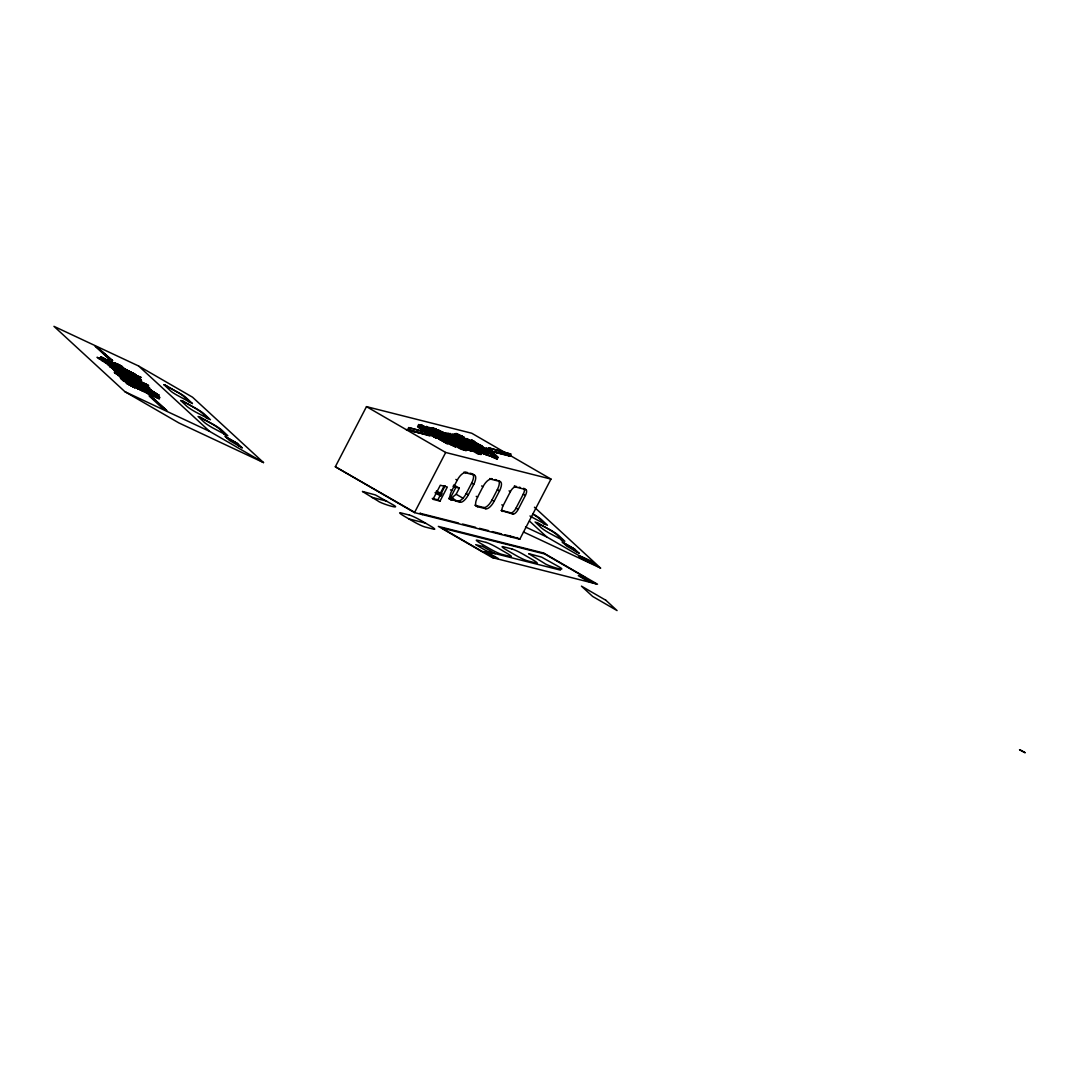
<?xml version="1.0" encoding="UTF-8"?>
<svg xmlns="http://www.w3.org/2000/svg" width="1079" height="1079" viewBox="0 0 1079 1079"><rect width="100%" height="100%" fill="white"/><g stroke="black" fill="none" stroke-linecap="round" stroke-linejoin="round"><path stroke-width="1.5" d="M117.651 373.631L119.823 374.629L115.062 372.08L121.63 375.816M465.602 449.242L467.989 450.294L469.419 447.542L460.032 441.675L458.278 443.928L456.943 443.429L450.186 438.546L462.082 445.074L448.163 436.685L447.529 436.118L451.4 437.939L447.313 435.174L446.477 434.729L448.244 436.078L436.968 429.968L443.577 433.785L434.958 430.251L438.721 432.8M466.641 447.232L465.858 446.773L464.766 448.716M117.193 368.721L110.813 364.891M122.048 375.735L117.962 374.346L122.237 376.665M137.869 387.145L139.164 387.712L135.01 385.945L145.517 391.137L141.7 389.236L143.291 389.843M133.189 374.696C121.01 368.694 131.328 373.59 134.066 375.344M132.272 377.245L121.657 372.552L122.035 373.347M141.066 382.586L129.48 376.423L138.247 380.954M463.606 446.612L464.779 444.521L469.985 447.232L464.752 443.631L472.899 446.733L471.429 449.403M119.796 374.548L116.856 372.7L118.703 373.927M123.37 373.374L126.337 374.683M115.979 368.222L110.962 365.322L113.835 366.914M487.479 452.748C498.417 455.797 489.003 458.454 484.026 452.654M157.156 396.573L159.948 397.571L141.309 388.143M129.817 379.444L131.436 380.321L121.563 376.085M117.045 372.781L128.63 378.149M156.792 397.22L157.655 397.868L143.993 390.49M436.28 430.588L435.242 432.585L437.008 430.642L446.868 436.145L440.043 432.355M458.143 437.575L459.29 438.694L460.355 436.59L467.787 440.043L486.022 451.17L484.458 453.922L472.103 447.003L477.754 449.215L461.407 440.542M155.605 394.482L158.559 396.276L156.388 394.644L159.274 395.157L148.025 390.463L141.862 387.024L149.468 390.881L136.979 384.097M487.276 452.236C484.107 456.862 489.448 450.348 483.702 450.037M126.904 373.321L124.382 371.891L140.513 379.795M153.407 394.981L136.628 386.08M509.207 454.92L550.964 479.089L519.795 539.217L414.511 512.606L335.326 466.762L366.482 406.635L471.766 433.245L504.891 452.425M408.698 427.608L430.656 433.839L428.579 432.639L408.698 427.608L407.66 429.617L429.617 435.849L431.613 431.951L432.8 432.328M410.775 428.808L409.737 430.818L427.54 434.635M423.373 426.178L421.606 429.388L417.627 426.61L418.665 424.6L426.151 427.689L421.296 424.91L428.727 428.673L426.61 426.488L426.016 428.808M418.922 427.473L419.96 425.477L418.665 424.6M421.606 429.388L419.232 427.567L420.27 425.558L426.178 428.849L423.912 427.338L422.874 429.348L425.139 430.845L426.299 428.592L425.504 427.945L428.916 429.321L427.756 431.29L428.916 429.321M419.502 428.039L419.96 425.477M420.257 426.92L421.444 424.951M424.654 429.725L422.132 428.808L423.17 426.812M419.232 427.567L422.199 428.983L423.4 427.122M425.139 430.845L422.604 429.321L423.777 427.163M424.465 429.941C428.026 431.802 419.812 428.97 423.912 427.338M424.263 429.955L425.301 427.958L424.101 427.446M425.409 429.793L426.448 427.783M424.802 430.022L425.558 430.292L426.825 428.161M425.598 430.777L426.691 428.781L425.301 427.958M426.677 429.118C426.569 425.139 434.743 428.781 431.128 431.384M425.558 430.292L426.812 430.642L427.85 428.646M432.679 435.296C427.217 428.08 439.773 436.415 430.993 434.257C425.908 433.475 426.758 427.81 431.613 431.951M426.866 432.086L428.66 429.091M428.822 432.504C430.305 429.995 431.91 431.047 428.795 429.28M428.983 432.612L429.86 430.494M430.022 430.602L430.858 431.06L431.991 429.145M430.993 434.257L432.032 432.261L427.904 430.076M433.407 431.546L434.486 429.496L432.706 427.729L436.267 429.105L434.716 429.321L436.442 430.575M434.23 430.791L435.97 428.956M432.139 434.5C436.213 435.552 433.798 431.02 430.953 431.087M439.113 438.573C438.276 437.251 429.24 437.103 436.226 434.985C444.157 438.708 439.949 436.577 434.985 433.367L433.947 435.376L431.209 434.257M433.475 436.779L434.581 434.54L436.226 434.985M434.756 437.44L435.35 435.107L437.885 436.294L437.103 435.511L448.257 441.662L441.23 437.656L440.192 439.666L446.301 443.226L447.219 443.671L448.378 441.284L456.7 444.953L455.662 446.949L446.598 442.943M434.311 437.103L435.511 435.039M434.675 437.427L435.916 434.931M434.473 437.035L436.847 438.303L435.687 437.575L436.82 435.255M437.669 434.918L436.631 436.928L435.471 436.199M438.398 434.729L439.436 432.733L443.091 434.378L440.03 432.369M435.687 437.575L437.642 438.222L438.681 436.213M440.96 433.677L441.999 431.667L455.729 439.22L451.049 436.577M447.219 443.671L439.18 439.18L440.016 436.982M439.153 438.924L440.192 436.914M440.475 440.016L441.513 438.007M441.257 440.367L442.296 438.357M440.192 439.666L441.54 440.03L442.646 438.02L444.683 439.086L433.394 431.843L435.309 432.612M442.7 439.301L443.739 437.305L434.365 431.856L437.831 433.92L435.444 432.652M443.442 439.477C443.766 435.754 442.161 436.132 446.18 438.168M443.509 440.084L444.588 438.047L448.756 440.219L450.348 441.419L449.309 443.429L448.257 443.024M442.916 441.298L444.656 438.168M446.059 436.833L446.719 434.459L451.143 436.698M446.018 438.708L444.346 440.569L445.411 438.573M446.113 438.357L446.881 438.762L445.843 440.772L444.858 440.245M445.856 440.987L446.881 438.762M446.207 442.012L447.245 440.003L450.348 441.419M449.336 435.822L449.983 433.367L453.49 436.186L450.739 435.282L473.411 446.45L470.511 444.561L472.71 445.168L476.662 447.691L475.583 449.754M447.165 441.136L448.203 439.126L449.876 439.962L437.993 432.706M446.396 443.361L447.434 441.365M448.392 440.07L449.43 438.074L443.199 434.999L447.677 437.035L445.155 435.403M447.245 440.003C450.321 439.976 445.317 445.654 448.378 441.284M450.415 436.658L451.454 434.648L449.35 433.677L450.375 433.825M448.985 440.084C451.831 435.808 457.442 442.282 450.226 439.113C447.502 437.669 444.75 435.741 449.43 438.074M450.739 436.766L451.777 434.77M448.001 443.55L449.039 441.54M449.134 443.402L450.172 441.392M451.454 434.648L454.839 436.685L455.918 434.662L459.02 436.037L459.681 437.022L452.519 434.068L459.748 437.885L453.369 434.797L452.465 436.914L463.835 443.766L445.627 432.962L447.111 433.96M453.773 435.714C454.434 429.037 471.456 442.997 461.246 435.673L460.207 437.683M414.511 512.606L445.681 452.479L550.964 479.089M453.234 437.71L454.731 435.862L457.172 436.995L456.134 438.991M453.463 437.939L454.313 435.687M450.348 444.265L451.386 442.255M453.841 438.034C454.246 433.326 460.868 439.962 454.839 436.685M451.13 444.71L452.128 442.687M455.77 435.687L456.835 433.691L459.438 435.754L454.745 433.65L456.484 435.188L455.918 434.662M455.662 446.949L451.413 444.669L452.452 442.633L446.895 438.991M455.877 436.793L456.916 434.783M451.885 444.98C454.165 439.598 453.086 446.679 451.049 444.049M453.167 444.454L453.746 441.958L433.084 430.103L431.384 428.215L434.999 430.494L431.64 427.945L434.459 429.536M456.323 439.045L457.361 437.035M454.745 444.211L455.783 442.201L450.928 439.935M458.13 437.872L459.047 435.795M459.249 445.249L467.153 448.77C467.585 452.29 453.733 447.718 459.249 445.249L455.904 443.213L454.34 444.98M461.92 438.735C464.658 434.85 456.97 435.147 457.928 439.746M454.569 446.328L455.621 444.319M459.357 437.696L460.396 435.7M456.714 443.132L457.752 441.136L459.317 441.918L458.777 444.4M456.903 443.739L455.864 445.748L458.211 447.245M457.172 443.28L458.211 441.271M459.357 438.978L459.964 435.633M455.581 446.935L456.7 444.953M461.219 437.858L460.072 439.814L461.219 437.858L464.118 439.571L463.188 439.22L467.773 442.444L466.735 444.44M457.59 447.394L459.533 441.513M458.454 444.359L459.816 442.39M461.084 440.745L462.675 438.924L461.111 437.818M457.712 447.488L458.953 445.546M460.018 442.997C460.342 438.398 466.479 444.508 461.057 440.987M462.311 439.032L463.592 436.968M461.637 440.92L463.781 437.049M460.652 443.307L461.691 441.298M461.933 440.933L463.336 438.182M441.999 431.667L442.457 432.396L438.371 430.062L449.565 435.754L447.34 434.351L449.134 434.109L447.637 433.124L451.116 434.972L448.999 434.486L449.498 435.012L462.176 440.96L463.242 439.086M458.98 447.569L460.032 445.56M461.07 444.238L462.109 442.228M459.479 447.798L460.517 445.789M461.61 444.373L462.648 442.363M459.91 448.055L461.165 446.032L467.22 448.824M461.394 445.452L463.147 442.147M466.115 450.766L460.463 448.271L461.502 446.261M465.737 441.163L466.775 439.166L467.854 439.639L466.762 438.56L474.463 442.457L473.775 441.972M462.419 448.931L463.457 446.922M462.459 449.201L463.498 447.192M464.037 449.08C465.966 451.804 467.274 446.396 464.064 446.666L465.103 444.629M463.336 448.675L464.375 446.679L458.588 443.577M465.454 444.481L466.492 442.484M441.648 493.926A8.389 0.877 27.4 0 1 440.38 493.224L444.157 485.928M463.134 449.39L464.172 447.38M432.261 498.431L437.872 499.847L445.168 485.766M465.143 449.956L466.654 447.111L469.028 448.284L455.23 439.396L459.425 441.621M477.457 447.637L478.496 445.64L470.565 441.931L471.51 439.827L474.369 441.513L472.818 440.731L472.009 443.145M440.03 501.101L447.326 487.02L440.313 485.24L433.016 499.321L440.03 501.101L437.872 499.847M471.901 442.916L473.115 440.987M468.623 449.377C479.009 453.895 467.531 444.508 469.716 447.61C466.034 453.746 479.696 450.118 469.419 447.542M473.533 449.43C470.849 446.531 469.271 449.107 467.652 449.012M472.157 443.145L472.939 440.92M469.136 449.903L470.174 447.906M470.754 448.999L471.793 447.003M470.552 450.267L472.103 447.272L465.791 444.17M472.993 445.452L474.032 443.456L475.704 444.17L474.558 446.517M468.92 449.43L470.646 450.226L472.305 447.232M473.168 445.519L474.288 443.523M471.887 450.955L473.29 448.19L472.076 447.313M451.319 500.022A9.536 3.857 -59.9 0 1 451.818 490.635L457.213 480.209A9.536 3.857 -59.9 0 1 465.44 472.764L474.274 475.003A9.536 3.857 -59.9 0 1 473.762 484.39L468.367 494.816A9.536 3.857 -59.9 0 1 460.14 502.248L449.43 498.93M467.976 449.134L472.197 451.305L473.236 449.296M471.725 449.525L473.6 450.348L474.639 448.338M449.228 497.54A8.389 0.877 27.4 0 0 450.415 497.918L455.918 487.303L459.303 488.167L456.147 494.263L451.359 498.161L457.132 501.492M478.388 448.244L479.413 446.059L489.38 452.681L487.587 451.777M477.646 450.644L478.685 448.635L485.496 451.926L479.076 448.918L481.045 450.253L480.007 452.263L479.251 451.858L480.29 449.862L475.124 447.245L476.662 447.691M478.307 449.754L479.346 447.758L481.908 449.039M477.889 450.941C477.255 443.671 489.92 448.918 483.689 450.469M479.548 448.77L480.357 446.598M480.411 449.377L479.373 451.386L483.824 453.679L486.669 448.176L488.315 449.026A10.358 1.079 27.4 0 0 490.271 450.105C494.654 449.997 490.864 458.13 491.768 451.035A10.723 1.119 27.4 0 0 490.109 450.091C484.768 447.542 493.116 452.465 490.014 450.59C480.371 446.935 501.829 456.309 494.195 456.97M480.654 449.835L481.693 447.825L480.249 446.773M480.87 454.407L482.016 452.452L480.978 454.448L472.454 449.876M482.623 450.725L483.662 448.729M482.273 452.748L483.311 450.739M482.664 452.897L483.702 450.887M483.851 450.604L484.808 448.392M485.064 448.513C482.151 449.849 486.764 452.209 483.918 450.887M484.417 451.454L485.118 449.107L496.165 455.527M484.458 453.922L482.92 453.45L483.972 451.454M484.35 450.712L485.388 448.716M486.238 454.246L484.12 452.829L486.602 448.176L488.086 449.228L485.995 448.716L484.484 451.737L483.405 451.116M484.012 454.272L486.589 449.673M485.024 453.369L486.063 451.373L481.895 448.877M490.459 455.756L486.089 454.825L486.454 452.074M487.829 449.876L488.868 447.879L510.826 454.111L509.787 456.107L489.92 451.089L506.091 454.556L493.953 451.427M485.779 454.475L486.791 452.317M486.089 454.825L487.816 452.088L487.168 451.71M449.161 498.781L457.982 501.007A9.536 3.857 -59.9 0 0 466.209 493.562L471.617 483.149A9.536 3.857 -59.9 0 0 473.007 474.342M486.696 454.448L487.775 452.047M489.583 452.883L490.621 450.874M489.893 452.991L490.932 450.982M490.851 453.018L491.889 451.022M490.284 455.824C494.425 450.159 503.933 463.188 491.903 456.835M490.932 456.282L491.97 454.272M491.687 456.768L492.887 454.542L498.269 457.334M492.51 456.795L493.548 454.785M492.982 457.024L494.02 455.014M497.23 459.33L496.057 458.413L497.095 456.404M496.192 458.642L497.23 456.633M477.565 497.136L482.96 486.71A9.536 3.857 -59.9 0 1 491.188 479.278L500.009 481.504A9.536 3.857 -59.9 0 1 499.51 490.905L494.115 501.317A9.536 3.857 -59.9 0 1 485.887 508.762L477.053 506.537A9.536 3.857 -59.9 0 1 477.565 497.136L476.217 496.353M475.448 505.417L483.729 507.521A9.536 3.857 -59.9 0 0 491.957 500.076L497.352 489.65A9.536 3.857 -59.9 0 0 498.485 480.573M502.841 511.486A5.961 2.414 -59.9 0 1 503.151 505.619L510.394 491.646A5.961 2.414 -59.9 0 1 515.546 486.993L525.716 489.556A5.961 2.414 -59.9 0 1 525.406 495.436L518.163 509.409A5.961 2.414 -59.9 0 1 513.011 514.063L501.222 510.556M501.317 510.407L510.866 512.822A5.961 2.414 -59.9 0 0 516.005 508.169L523.248 494.182A5.961 2.414 -59.9 0 0 523.558 488.315L525.716 489.556M105.621 360.993L106.619 361.667L97.029 357.297L109.883 365.093L108.359 365.255L114.954 368.29L110.557 366.523L113.915 368.222M132.636 380.712L152.813 391.218L140.944 384.758M140.014 386.107L137.181 384.744L140.108 386.12M110.759 363.488L109.249 363.057L111.636 364.176M127.133 372.794L137.073 377.313M157.116 397.288L156.253 396.168L157.035 396.546M457.698 441.176L456.579 440.812L458.467 442.255A11.046 1.16 27.4 0 1 457.024 441.338L443.469 433.124L447.097 434.837M470.538 441.891L474.032 443.456M135.361 385.19L138.018 386.417M104.717 358.983L105.675 359.334L100.671 356.758L108.736 361.398L103.517 359.442L107.94 362.531L107.091 362.409L108.925 362.423L112.917 365.039L112.189 364.594M123.896 379.08L124.517 379.457L122.332 378.527L126.31 380.509L120.295 377.785L127.754 382.182L121.104 378.729L122.669 380.307L135.617 387.604L130.168 385.082M114.725 369.22L118.056 371.459L109.734 366.617L116.222 370.286M136.925 388.251L144.073 391.637L136.925 388.251L139.434 389.155L136.979 387.348C137.181 387.793 123.829 380.159 132.501 385.635M110.746 363.663L109.95 363.299L123.073 369.477L117.975 366.563L121.833 367.845L119.661 366.442L121.967 367.764L118.933 366.86L122.817 369.153M434.729 433.07L432.247 432.247M433.637 435.107L432.692 434.446M117.382 373.28L124.962 376.018L113.133 369.274L123.492 374.332L122.062 373.388M473.587 441.621L476.851 443.294L473.195 441.149M129.183 381.696L132.717 384.232L129.089 381.696L143.939 388.386L155.497 395.319L150.21 391.65L155.295 394.267M124.624 369.396L136.44 375.047L120.093 366.374L123.653 367.696L121.887 367.386M122.156 375.694L123.438 375.978L121.887 375.02C126.702 376.881 109.06 367.858 120.066 373.766M139.178 388.683L135.158 386.741M131.247 379.201L130.532 378.742L141.457 384.663L140.958 383.881L147.904 386.781L144.573 385.5M121.711 377.637L129.75 381.669M131.341 380.253L147.823 388.858L145.179 387.388M439.935 494.681L440.165 494.533M129.008 374.426L141.538 380.401L137.006 377.515M106.7 361.519L103.813 359.617M192.386 403.546L176.174 394.698A11.923 1.241 27.4 0 1 170.914 391.191L163.981 384.744L180.206 393.565A11.923 1.241 27.4 0 1 185.467 397.072L192.399 403.506M129.426 380.685L124.463 377.947L130.896 381.71L127.794 380.253M115.224 369.841L117.651 370.879L113.376 368.155L122.912 371.999L119.216 370.003L122.453 371.958L120.308 370.906M109.68 362.692L110.692 363.03M141.416 390.112L157.858 397.719M114.563 362.854L115.831 363.38A10.358 1.079 27.4 0 0 117.611 364.149L122.116 366.469L121.347 366.159A10.723 1.119 27.4 0 0 119.688 365.403C103.759 357.715 126.405 368.762 116.707 364.904M139.164 381.669L138.085 381.386M122.993 375.708L121.671 375.519L124.179 376.949M149.307 390.638C156.833 394.806 141.133 385.446 144.465 388.103M132.326 385.81L134.255 386.633M442.579 438.02L441.23 437.656M133.917 380.091L135.145 380.82M128.374 377.299L129.291 377.69L121.927 374.251L124.26 375.559M134.309 381.656L135.941 382.371M459.114 444.265L464.064 446.666M120.322 365.43L119.553 365.12A10.723 1.119 27.4 0 0 117.894 364.365L116.572 363.798L120.12 365.916M453.531 437.508L446.949 433.879M136.79 384.326C129.547 380.698 140.526 385.446 143.547 387.577M139.231 381.642L143.831 384.084L142.212 383.22M461.596 443.982L463.093 444.683M466.775 439.166L462.985 437.791L469.608 440.65L470.296 441.23L468.219 440.92L471.442 443.051L468.07 441.378L485.86 451.116M117.557 366.32C121.468 369.085 113.915 363.974 113.7 365.322M132.609 382.924L143.008 388.197M134.403 383.962L142.185 387.806M125.663 378.446L132.825 381.116M120.956 370.704L118.96 369.638L122.413 371.203L116.694 368.438M483.824 453.679L482.92 453.45M123.168 375.735L125.528 376.733M454.785 435.336C453.773 434.136 455.999 433.084 456.808 433.691M107.495 360.642L110.247 361.816L105.337 359.374L114.145 363.407L112.998 363.272M114.361 366.509L109.465 363.731L114.482 366.55M454.205 442.457L451.912 441.877L453.234 442.808M136.399 379.768L126.472 374.588L135.388 378.945M467.773 442.444L473.29 445.452M103.813 361.681L101.588 360.48M115.008 365.902L116.303 366.307M483.958 451.089L485.321 451.588M118.933 366.86L126.203 370.502L119.149 367.062M123.465 376.558L122.831 376.045L128.158 378.648M128.01 378.729L121.671 375.519M479.413 446.059L480.222 446.746M145.395 385.648L139.434 382.964L144.748 385.324M120.902 373.833C129.898 376.679 132.461 380.536 141.902 385.19M141.457 384.663L149.63 387.82L144.411 385.419M113.713 364.136C109.802 362.45 117.436 365.538 113.106 363.771M123.626 377.178L125.124 377.731M452.519 444.319L451.049 443.941M450.86 440.772L444.13 437.265M111.703 365.619L114.9 366.995M115.278 367.184L114.091 366.469M431.209 434.149L426.974 432.126M140.796 386.592L138.463 385.446M510.826 454.111L488.868 447.879M409.184 429.995L415.307 431.546M418.355 432.315L422.941 433.475M406.082 429.55L438.195 437.467M487.829 450.226L511.365 456.174M465.494 472.076L467.706 472.629M469.904 473.195L472.116 473.748M491.242 478.577L492.348 478.86M495.099 479.562L496.758 479.98M514.656 486.063L516.571 486.548M519.107 487.182L520.388 487.506M335.326 466.762L413.459 511.635M435.741 492.145L440.61 493.373M435.215 492.712L441.662 494.344L439.504 493.103M450.415 497.918L453.814 498.781L452.425 497.972M371.621 497.284L386.619 501.088M419.906 513.267L458.548 523.032M462.554 524.043L475.569 527.334M479.494 528.332L488.585 530.625M492.375 531.583L501.6 533.916M504.864 534.739L514.926 537.288M408.954 518.932L425.504 523.113M486.885 551.517L560.446 570.117M484.147 551.855L496.367 558.059M580.435 576.199L592.654 582.39M150.898 390.139L149.495 389.087L150.831 389.492M112.661 365.201C125.447 369.544 110.071 364.001 116.977 366.401M127.538 373.186L125.65 372.066L131.584 375.249L117.301 368.209L131.773 375.425M151.1 391.677L143.736 388.224M126.364 383.18L134.969 387.847L126.364 383.18L129.763 385.055M143.156 384.731L144.316 385.19M108.359 360.723L102.856 357.931L103.881 358.295M157.359 394.051L154.594 393.606L156.522 395.103M125.663 381.818L128.509 383.193M126.836 377.111L130.519 378.931L120.201 373.887M449.39 436.226L449.107 436.307M117.193 367.44L121.145 369.18M439.436 432.733L442.066 434.324L439.666 433.326M479.44 445.425L475.772 443.658L476.594 443.995M136.372 386.147L141.012 388.427M119.054 369.234L118.366 368.951L120.619 370.164M120.335 366.954L107.684 361.64L115.399 365.444M440.448 494.695L439.692 494.425L440.798 495.369M114.617 364.27L117.166 365.093L110.935 362.598L112.661 363.529M454.677 445.762L453.625 445.047M113.727 365.768L128.077 372.215M126.809 376.315L138.53 382.667L137.815 382.303M122.669 377.812L114.253 372.147L121.887 377.137M142.226 387.995L146.811 390.396M142.509 388.791L144.397 389.627M486.44 453.018L485.051 452.6M139.151 381.211L137.397 379.889L139.973 380.766L135.59 378.85L148.659 385.554L140.418 382.182M126.89 370.92L123.599 369.247L131.598 373.658M149.914 394.739L145.773 392.432L151.707 395.777L150.224 395.278M145.058 389.91L149.374 391.839L144.02 388.979L145.206 389.465M126.621 371.378L120.794 368.843M104.69 360.588L103.597 360.629L111.919 365.215L101.669 359.563L104.825 360.629L103.827 359.954M189.338 402.292L190.106 402.44L183.16 395.993A11.923 1.241 27.4 0 0 177.9 392.486L164.736 384.879M142.118 386.376L156.711 393.673L151.289 391.313L153.393 392.904M481.693 447.825L476.257 445.02L479.696 446.895L476.918 445.074L478.496 445.64M119.176 368.398L135.833 376.558L132.501 374.764M119.607 373.037L117.975 371.513L124.8 373.28L134.052 377.798L124.732 372.066M134.942 379.161L138.436 381.008L134.888 380.118L138.948 381.912M128.927 382.438L122.52 378.729L126.432 380.806L124.328 379.768M130.586 379.956L128.94 379.403L130.761 380.523M122.278 372.929L120.915 373.374L118.474 372.107M129.966 383.045L127.861 381.993L132.393 383.827M130.937 382.775L131.975 383.18M132.555 382.937L114.752 372.417M134.349 383.989L130.815 382.411M458.157 437.561L460.571 438.29L460.005 437.615A15.349 1.605 27.4 0 1 460.612 437.44L463.592 438.748M425.787 429.928L427.689 430.683L426.906 430.022M129.224 373.388L132.272 374.656M121.94 374.44L120.754 374.076M145.719 387.199L144.519 386.727M126.702 381.008L128.873 382.411M125.326 379.336L123.937 378.392L126.796 379.687L121.482 376.611L123.991 377.326M134.605 383.018L131.544 381.845L136.197 384.34L133.526 382.708L136.008 383.625M144.033 387.118L149.617 389.897L148.875 389.465M132.258 376.76L127.403 374.602M143.763 386.997L138.072 383.895L149.401 390.018L144.289 387.577M127.497 376.652L125.326 375.64L137.829 382.425M136.305 383.665L132.555 381.912M491.323 453.814L486.089 451.494M117.341 368.222L116.572 367.912L118.474 369.045M133.459 378.257L132.38 378.122M182.405 400.929L180.679 400.511L186.775 406.217A19.071 1.996 27.4 0 0 195.191 411.814L210.432 419.758L204.336 414.026A19.071 1.996 27.4 0 0 195.919 408.415L182.405 400.929L193.627 407.336A19.071 1.996 27.4 0 1 202.029 412.947L208.139 418.652L206.305 418.18M529.964 515.978A19.071 1.996 27.4 0 0 532.23 517.313L545.165 524.192L539.068 518.446A19.071 1.996 27.4 0 0 532.918 514.184M560.797 539.716L564.843 541.253L558.733 535.508A19.071 1.996 27.4 0 0 550.33 529.91L535.076 521.966L541.186 527.698A19.071 1.996 27.4 0 0 549.589 533.309L562.537 540.174L556.427 534.429A19.071 1.996 27.4 0 0 548.024 528.831L536.91 522.465M223.771 434.217L227.804 435.714L221.708 430.008A19.071 1.996 27.4 0 0 213.291 424.398L198.05 416.454L204.147 422.199A19.071 1.996 27.4 0 0 212.563 427.81L225.498 434.675L219.401 428.929A19.071 1.996 27.4 0 0 210.985 423.319L199.871 416.966M145.463 388.507L148.942 390.18M158.141 396.519L154.459 395.13L155.673 396.532L150.79 393.538M488.194 454.65L484.323 452.533L485.348 453.045M130.276 380.55C131.503 380.563 119.661 375.141 125.002 378.648M130.006 377.151L127.255 375.681L129.534 377.003M473.141 449.039L464.644 444.615M143.386 384.529L139.204 382.681M112.351 362.369L111.231 362.018L115.318 364.014M116.195 371.216L118.164 372.336M142.266 386.349L147.607 388.979M149.603 392.554L145.935 390.935M148.619 394.536L149.536 394.887M479.737 445.371C488.369 449.444 473.694 442.269 476.594 443.982M130.019 372.161L128.145 371.459L129.844 372.646L128.698 372.08M116.532 368.411L112.85 366.213M152.045 395.278L149.495 393.565L151.1 394.24M473.924 445.843L474.221 445.937M123.842 377.043L125.272 377.839L118.569 374.75M434.985 433.367L433.178 432.49M130.303 372.902L132.609 373.55L122.763 368.195L134.646 374.008L133.432 373.307M144.546 389.128L147.405 390.315M120.592 368.384L118.798 367.548L122.574 369.274M455.904 443.213L453.315 442.849M120.632 371.082L121.576 371.527M133.89 381.507L126.648 377.771M481.679 445.856L477.808 444.184L485.995 448.716M139.097 386.673L137.249 385.581M114.185 366.334L105.985 362.274L110.085 363.731L109.397 363.057M124.571 373.536L128.455 375.209M138.179 379.727L128.644 375.856M132.663 377.502L136.413 379.741M117.301 373.644L115.062 372.08M133 381.278L131.179 380.752M149.644 391.529L147.486 390.355M116.478 365.983L115.763 365.66M124.274 369.962L135.077 375.465L133.486 374.804M124.301 372.579L120.673 370.475M137.343 384.164L128.347 379.646L130.761 380.995M133.567 385.041L128.118 382.384L133.917 385.608L130.397 383.8M490.581 455.783L496.057 458.413M126.553 375.479L123.397 374.022L125.542 375.128M108.359 365.255L114.145 367.629M127.659 377.596L129.763 378.459M435.35 435.107L433.691 434.392M134.605 380.024L131.328 378.378M129.345 381.737L126.513 380.577M134.389 375.681L135.536 376.261M117.962 371.351L115.507 370.003M139.73 385.473L142.415 386.821M114.994 369.692L112.675 368.627M562.793 542.494L574.675 549.117L579.396 553.473L566.772 546.163L562.051 541.806L574.675 549.117M525.5 526.97L546.662 536.883L600.558 568.08L534.429 507.211M523.463 531.974L600.558 568.08M138.598 365.997L53.95 326.344L124.975 391.731L178.871 422.928L263.519 462.581L192.507 397.193L138.598 365.997L209.623 431.384L263.519 462.581M99.147 348.315L95.127 346.238L108.534 358.579L110.341 359.617L96.921 347.276L112.567 360.656L108.534 358.579M163.981 384.717L166.679 385.985M151.438 397.072L149.212 396.02L162.632 408.375L166.652 410.452L153.245 398.111L151.438 397.072L166.652 410.452M162.632 408.375L164.858 409.413M225.754 436.995L237.636 443.617L242.37 447.974L229.746 440.664L225.012 436.307L237.636 443.617M124.975 391.731L209.623 431.384M472.885 449.282L474.301 449.97L473.411 449.444M479.454 451.359L481.976 452.56M436.982 432.139L435.889 431.654L437.98 432.692M449.336 442.929L451.413 444.669M128.361 379.619L134.025 382.681M459.29 438.694L466.492 442.08L462.122 438.748M417.627 426.61L422.132 428.808M132.717 374.71C133.364 374.413 147.337 379.201 138.422 376.962M140.486 383.922L137.559 382.168M130.438 379.633L134.956 382.033M150.17 389.654L143.628 386.403M117.962 375.344L124.732 379.08M484.673 448.486L468.745 440.111L475.704 444.17M101.696 359.132L99.268 357.783M120.848 371.028L113.902 367.035M129.116 374.642L129.291 375.222M130.788 379.781L129.831 379.363L130.64 379.848M129.345 380.307L124.544 378.014M133.526 381.238L133.081 381.008M137.815 383.895L136.628 383.719M127.457 381.926L124.463 379.916M465.359 448.931L468.016 450.28M142.617 387.24L137.1 384.137M122.642 371.85L121.131 371.203M117.476 374.588L114.603 372.983M462.176 448.217L463.673 449.026M543.438 523.72L547.471 525.257L541.375 519.525A19.071 1.996 27.4 0 0 532.959 513.914M132.366 377.947L131.274 377.461L133.31 379.107M116.141 370.92L113.228 369.342M133.904 380.563L132.326 379.781L133.863 380.725M140.472 384.785L141.457 385.392M137.249 384.542L138.22 385.055M455.729 441.594L455.041 441.257L460.679 444.494L456.417 441.891M120.727 368.074L121.792 368.613M122.669 380.307L125.191 381.548M146.852 384.529L139.299 381.373L141.268 382.6M136.413 381.926L135.63 381.292L137.249 382.101M438.479 438.155L437.656 437.683M145.018 387.388L139.865 384.933L140.688 385.689M126.405 370.556L127.632 371.284M106.969 360.453L108.736 361.398M113.915 364.81L110.301 362.8M132.73 376.45L122.21 371.311M112.513 366.024L109.964 364.769A15.349 1.605 27.4 0 0 112.162 366.307L116.91 369.665M152.274 393.956L149.05 392.23M121.86 366.658L116.707 363.92M103.53 358.39L100.671 356.758M136.089 376.746L140.297 379.201L137.694 377.313L139.596 377.663L135.981 375.357L140.041 377.097L139.42 376.706M102.667 359.401L101.696 358.835M122.912 379.268L120.538 377.933M475.043 450.361L476.716 451.211L475.259 450.402M486.238 453.841L484.336 452.748M450.024 438.074L444.373 434.716L445.195 435.174M133.216 376.22L132.38 375.775M119.31 369.692L114.253 366.887M134.497 386.107L130.64 384.286L131.962 385.351M480.29 449.862L481.045 450.253M473.6 450.348L480.978 454.448M135.361 377.502L137.1 378.419L133.567 376.477L137.478 378.041M478.617 448.244L475.003 445.937L485.806 451.481L479.346 447.758M488.342 454.691L486.872 453.881M459.708 446.949L461.111 447.704M135.927 385.486L133.513 384.191L138.139 386.525L133.283 384.69L137.37 386.673M456.619 444.939L452.452 442.633M151.91 393.363L153.69 394.28L151.465 392.716L153.69 393.835L153.029 393.403M137.964 383.746L136.345 382.816M122.844 378.203C116.707 374.764 125.151 379.619 123.964 378.635M124.584 379.983L126.621 381.116M453.504 434.918L457.172 436.995M461.866 444.076L464.928 445.56L463.215 444.791M101.952 359.873L99.349 358.538L100.59 359.55M481.666 445.843L473.587 441.635M480.6 446.76L490.122 452.371M487.276 451.845L486.022 451.17M107.509 363.38C101.736 360.656 114.32 367.979 104.555 362.274M137.411 386.943L139.973 388.4M490.325 454.421L491.363 454.987M486.13 453.719L486.777 454.097L483.878 452.438M432.827 434.19L434.163 434.972M437.642 438.222L438.978 438.991M119.917 376.652L124.287 379.107M478.685 448.635L474.328 446.072M422.105 427.864L423.494 428.633M138.449 378.136C134.403 376.193 137.869 376.409 136.939 376.099M115.116 365.606L117.651 367.062M98.796 358.606L100.253 359.361M471.226 450.536L472.116 451.035M461.165 446.032L450.941 439.962M135.361 382.033L138.085 383.544A11.046 1.16 27.4 0 0 140.068 384.556L141.767 385.769M129.197 384.717L133.176 386.808L132.07 386.161M463.673 438.789L467.45 440.637L460.355 436.59M124.152 376.558L125.447 377.259M464.375 446.679L466.29 447.987M450.563 440.542L448.203 439.126M110.557 366.523L114.913 369.005L113.524 368.263M487.506 451.966L484.916 450.429L486.386 451.035M483.419 452.735L484.768 453.49L483.527 452.694M455.716 445.6L460.463 448.271M121.846 368.856L119.041 367.386M137.842 383.342L135.334 381.548L140.742 384.65M458.157 443.874L455.783 442.201M426.61 426.488L427.716 427.122M425.571 428.484L426.502 429.01M426.812 430.642L427.877 431.33M120.835 366.806L122.682 367.872M119.607 374.278L118.838 373.82M134.794 383.49L136.062 384.218M142.28 390.598L139.609 389.074L148.376 393.242M126.014 372.134L125.326 371.594L133.809 375.425M137.572 378.176L139.663 379.309M507.71 454.906L509.787 456.107M470.012 449.403L478.483 454.299M514.197 486.211L515.546 486.993M523.248 494.182L525.406 495.436M498.66 480.721L500.009 481.504M366.482 406.635L445.681 452.479M489.839 478.496L491.188 479.278M509.059 490.864L510.394 491.646M472.926 474.221L474.274 475.003M497.352 489.65L499.51 490.905M464.091 471.982L465.44 472.764M481.612 485.941L482.96 486.71M516.005 508.169L518.163 509.409M471.617 483.149L473.762 484.39M501.802 504.837L503.151 505.619M491.957 500.076L494.115 501.317M455.877 479.427L457.213 480.209M510.866 512.822L513.011 514.063M453.746 484.957L459.303 488.167M466.209 493.562L468.367 494.816M483.729 507.521L485.887 508.762M450.469 489.853L451.818 490.635M456.147 494.263L463.363 498.431M474.908 505.12L477.795 506.793M450.334 496.772L451.723 497.567M457.982 501.007L460.14 502.248M436.469 490.945L440.38 493.224M516.908 537.544L519.795 539.217M448.851 498.511L451.737 500.184M596.417 583.928L587.826 581.176L578.317 575.673L585.101 577.386L544.666 553.972L441.594 527.914L482.03 551.329L488.827 553.041L498.336 558.544L491.538 556.831L493.346 557.87M582.997 576.847L585.047 578.047M435.363 492.914L439.342 495.221A8.389 0.877 27.4 0 0 440.906 496.097M509.747 535.98L511.905 537.221M420.257 513.348L422.402 514.602M486.71 552.502L488.774 553.702M112.567 360.656L97.353 347.276M125.488 370.03L127.282 371.068M126.162 370.502L127.848 371.473M103.921 358.66L105.594 359.631M130.572 374.737L133.23 376.193M136.736 378.203L138.894 379.457L132.987 376.881M105.364 360.494L106.349 361.074M117.624 367.683L119.459 368.748M113.403 365.579L114.441 366.159M107.037 362.45L108.696 363.407M118.258 369.773L119.89 370.717M136.035 380.739L138.881 382.505M133.432 380.294L134.862 381.116M139.555 383.976L142.941 386.242L141.012 385.122M146.299 387.968L148.093 389.006M151.653 391.96L152.921 392.702M117.112 372.134L118.852 373.145M119.27 373.442L120.902 374.386M122.75 375.492L123.64 376.005M145.247 388.386L147.756 389.856M149.536 392.095L151.465 393.309M145.179 389.978L147.054 391.07M145.827 390.854L140.081 387.509L147.432 390.665M154.998 396.182L159.449 398.906L149.253 394.388M119.27 375.735L120.457 376.423M147.958 392.392L150.372 393.835M126.176 381.305L127.727 382.195M121.212 378.783L125.11 381.197M465.629 444.076L463.444 442.592L469.405 445.168L464.995 442.188L472.899 446.733M137.046 382.276L138.287 383.018M582.485 577.4L589.781 581.662M486.211 553.055L493.508 557.33M112.688 368.303L110.517 367.035M432.032 432.261L433.718 433.286M420.54 426.03L422.644 427.392L420.27 425.558M490.459 452.533L484.997 449.093M492.847 455.851L493.696 456.404M113.497 365.619L112.715 365.107M453.746 444.993L454.731 445.654M460.396 436.968L465.143 439.746M107.347 363.178L106.376 362.49M137.883 381.966L136.588 381.062M465.872 446.8L460.679 443.509M432.166 429.375L428.646 428.053L437.885 432.949L437.184 432.301M462.958 436.739L461.246 435.673M478.226 451.089L479.265 451.737M441.864 493.427L440.785 492.671M440.745 495.382L439.962 494.721M448.513 442.835L449.309 443.429M154.257 392.216C155.969 393.161 146.191 388.386 151.303 391.637M481.908 452.411L472.467 447.394L473.034 448.001M439.962 438.587L440.879 439.193M129.655 372.875L133.283 374.426M139.798 385.513L140.85 386.228M465.413 439.908C467.76 441.54 460.585 438.357 468.488 442.417L466.317 440.92L478.847 448.365M146.542 385.958L145.598 385.648M473.775 441.958L471.51 439.827M154.863 393.956L152.341 393.012M493.076 456.093L493.804 456.646M119.041 370.96L113.956 367.346A15.349 1.605 27.4 0 1 111.757 365.821L111.676 365.741M423.602 428.538L423.386 427.823M444.521 437.939L443.739 437.305M572.369 548.038L576.348 551.706M529.519 521.103L546.662 536.883M235.33 442.538L239.322 446.207M459.492 442.35L460.693 443.496M455.918 487.303A8.389 0.877 27.4 0 1 452.978 486.211M362.49 491.511L377.879 500.912C380.671 503.515 403.263 510.421 392.891 504.716L375.398 494.937L362.544 491.484M528.723 553.702L544.113 563.117C546.905 565.706 569.483 572.625 559.111 566.907L541.631 557.128L528.777 553.675M460.49 440.407L457.442 438.748L460.49 440.407M583.564 558.369L589.053 561.336L583.564 558.369M1019.588 749.703L1025.05 752.656L1019.588 749.703M441.675 435.457L437.629 433.124L441.675 435.457M409.427 515.074L400.606 512.835A9.536 0.998 27.4 0 0 404.288 516.234L413.621 521.643A9.536 0.998 27.4 0 0 425.032 526.984L433.866 529.209A9.536 0.998 27.4 0 0 430.17 525.824L420.837 520.415A9.536 0.998 27.4 0 0 409.427 515.074M543.614 553.014L438.344 526.39L492.24 557.587L597.523 584.211L543.614 553.014M486.063 542.413L477.228 540.174A9.536 0.998 27.4 0 0 480.91 543.573L490.257 548.982A9.536 0.998 27.4 0 0 501.668 554.323L510.488 556.548A9.536 0.998 27.4 0 0 506.806 553.163L497.459 547.754A9.536 0.998 27.4 0 0 486.063 542.413M511.797 548.914L502.976 546.689A9.536 0.998 27.4 0 0 506.658 550.074L516.005 555.483A9.536 0.998 27.4 0 0 527.415 560.824L536.236 563.063A9.536 0.998 27.4 0 0 532.554 559.664L523.207 554.255A9.536 0.998 27.4 0 0 511.797 548.914M482.664 546.419L475.65 544.639L488.274 551.949L495.288 553.729L482.664 546.419M591.13 561.067L584.036 557.735A8.389 0.877 27.4 0 0 579.234 556.521L581.527 558.639L595.716 565.275L591.13 561.067M605.872 600.275L581.433 586.126L592.627 596.431L617.067 610.579L605.872 600.275M429.833 428.444L430.508 429.145L429.833 428.444"/></g></svg>
